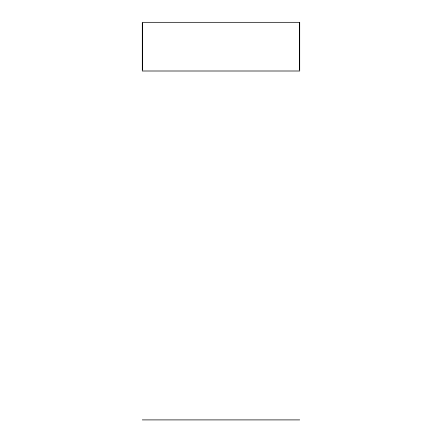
<?xml version="1.0" encoding="UTF-8"?>
<svg xmlns="http://www.w3.org/2000/svg" width="442" height="442" viewBox="0 0 442 442"><rect width="100%" height="100%" fill="white"/><g stroke="black" fill="none" stroke-linecap="round" stroke-linejoin="round"><path stroke-width="0.66" d="M142.495 23.299L142.562 58.035M299.505 69.803L299.416 68.184M142.567 58.532L142.584 67.665M299.416 67.665L299.433 58.532M142.584 68.184L142.495 69.803M299.438 58.035L299.505 23.299M142.296 419.9L299.704 419.9M299.704 22.321L142.296 22.321L142.296 71.002L299.704 71.002L299.704 22.321"/></g></svg>
